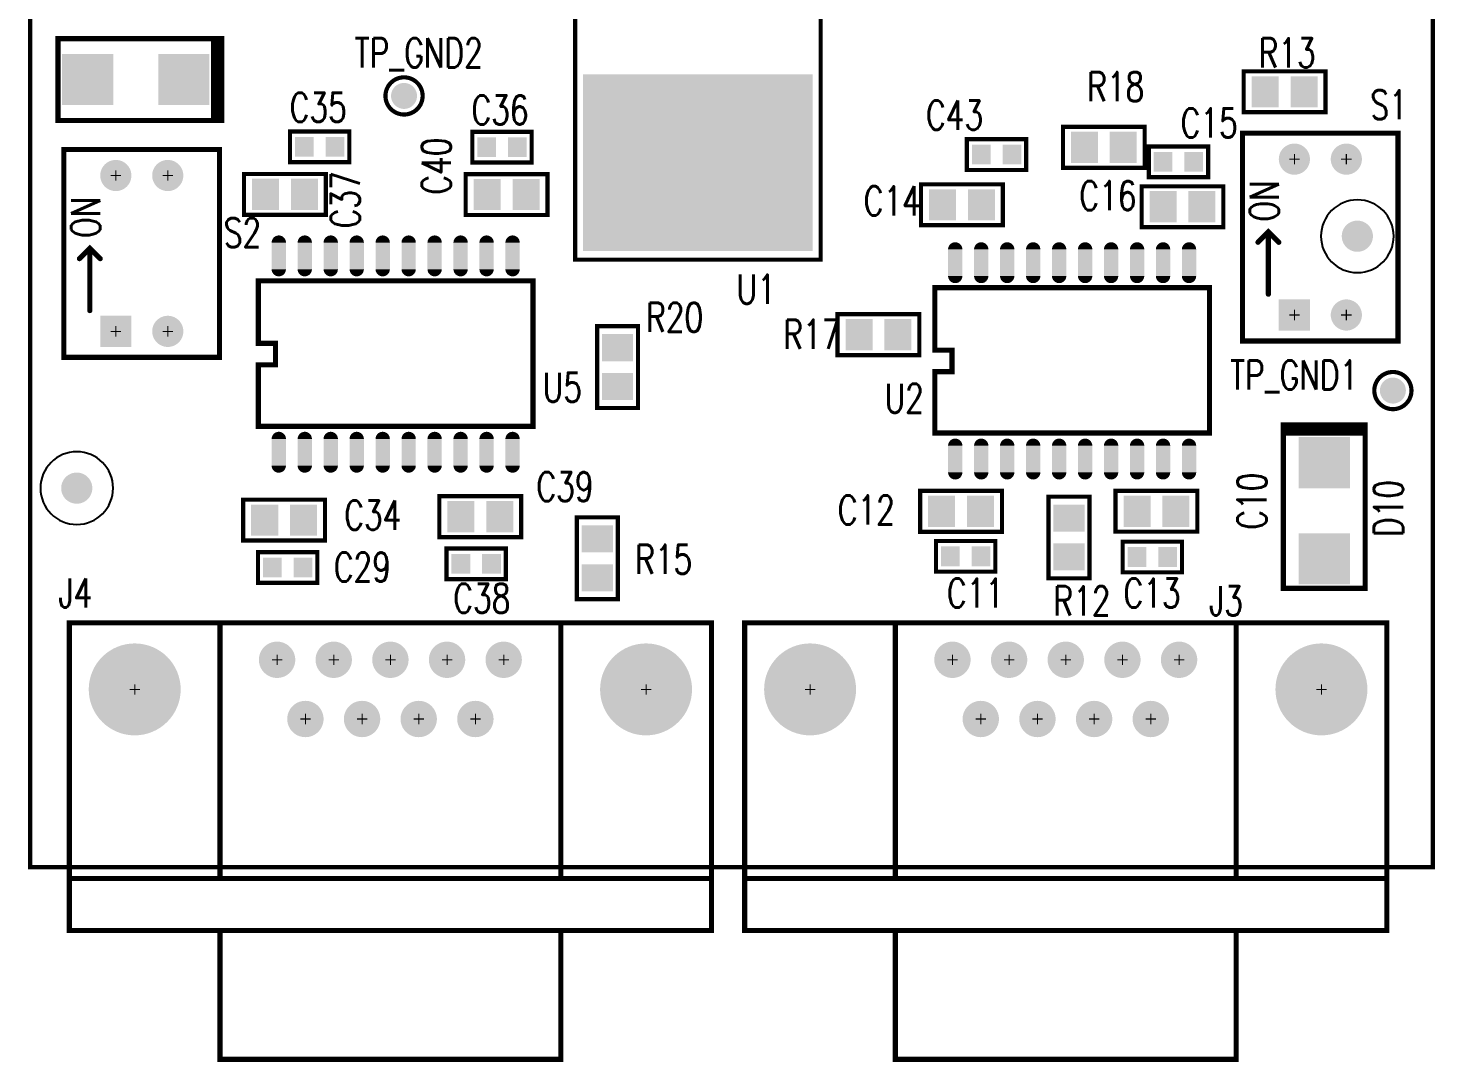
# Model space of a CAD drawing. Extents: x -0.1 to 68.7, y -9.5 to 79.4.
# Drawn here: x -0.1 to 68.7, y -9.5 to 41 of the extents above; entities that cross this region are included whole.
import ezdxf

# ---------------------------------------------------------------- set-up
doc = ezdxf.new("R2010")
doc.units = 0
doc.linetypes.add('KEEPOUT_00011110$0', pattern=[2, 1, 1])
for name, color, linetype in [('BOARD_OUTLINE_00', 254, 'CONTINUOUS'), ('DRIL_NPLTE_THRU_01', 3, 'CONTINUOUS'), ('DRIL_PLTE_THRU_01', 3, 'CONTINUOUS'), ('DRIL_SYMBOL', 254, 'CONTINUOUS'), ('KEEPOUT_-1', 254, 'CONTINUOUS'), ('PADS_INNER', 106, 'CONTINUOUS'), ('PADS_TOP', 106, 'CONTINUOUS'), ('PART_NAME_26', 5, 'CONTINUOUS'), ('PART_TOP_2DLINE_26', 1, 'CONTINUOUS'), ('PART_TOP_TEXT_26', 1, 'CONTINUOUS')]:
    doc.layers.add(name, color=color, linetype=linetype)
doc.styles.add('W0$2032', font='simplex', dxfattribs={"width": 0.75})

# ---------------------------------------------------------------- blocks, each defined once
blk = doc.blocks.new('SMOOTH_0$2032')
at = {"const_width": 0.1016}
blk.add_lwpolyline([(-0.0508, 0, 1), (0.0508, 0, 1)], format="xyb", close=True, dxfattribs=at)
blk = doc.blocks.new('BOARD_1')
at = {"layer": 'BOARD_OUTLINE_00', "const_width": 0.203}
blk.add_lwpolyline([(0, 0.008), (0, 66.044), (2.535, 68.579), (66.033, 68.579), (68.575, 66.037), (68.575, 0.008)], close=True, dxfattribs=at)
at = {"layer": 'BOARD_OUTLINE_00'}
for p in [(2.535, 68.579), (66.033, 68.579), (0, 66.044), (68.575, 66.037), (0, 0.008), (68.575, 0.008)]:
    blk.add_blockref('SMOOTH_0$2032', p, dxfattribs=at)
blk = doc.blocks.new('PART_BODY_TOP_2')
at = {"layer": 'PART_TOP_2DLINE_26', "const_width": 0.203}
for points in [[(-3.46, 15.35), (8.54, 15.35), (8.54, -2.15), (-3.46, -2.15)], [(0.04, -2.4), (-1.21, -3.15), (1.29, -3.15)]]:
    blk.add_lwpolyline(points, close=True, dxfattribs=at)
at = {"layer": 'PART_TOP_2DLINE_26'}
for p in [(-3.46, 15.35), (8.54, 15.35), (-3.46, -2.15), (8.54, -2.15), (0.04, -2.4), (-1.21, -3.15), (1.29, -3.15)]:
    blk.add_blockref('SMOOTH_0$2032', p, dxfattribs=at)
blk = doc.blocks.new('DRIL_HOLE_0')
blk.add_lwpolyline([(0, 0, 1), (0, 0, 1)], format="xyb", close=True)
blk = doc.blocks.new('PAD_0')
blk.add_lwpolyline([(0, 0, 1), (0, 0, 1)], format="xyb", close=True)
blk = doc.blocks.new('PAD_1')
at = {"const_width": 1.27}
blk.add_lwpolyline([(-1.7018, 0), (1.7018, 0)], dxfattribs=at)
blk = doc.blocks.new('STK_TOP_4')
at = {"layer": 'DRIL_PLTE_THRU_01'}
blk.add_blockref('DRIL_HOLE_0', (0, 0), dxfattribs=at)
at = {"layer": 'PADS_INNER'}
blk.add_blockref('PAD_0', (0, 0), dxfattribs=at)
at = {"layer": 'PADS_TOP', "rotation": 90}
blk.add_blockref('PAD_1', (0, 0), dxfattribs=at)
blk = doc.blocks.new('PAD_2')
at = {"const_width": 8.636}
blk.add_lwpolyline([(-5.6134, 0), (5.6134, 0)], dxfattribs=at)
blk = doc.blocks.new('STK_TOP_5')
at = {"layer": 'DRIL_PLTE_THRU_01'}
blk.add_blockref('DRIL_HOLE_0', (0, 0), dxfattribs=at)
at = {"layer": 'PADS_INNER'}
blk.add_blockref('PAD_0', (0, 0), dxfattribs=at)
at = {"layer": 'PADS_TOP'}
blk.add_blockref('PAD_2', (0, 0), dxfattribs=at)
blk = doc.blocks.new('SYM_TOP_3')
for name, p in [('PART_BODY_TOP_2', (0, 0)), ('STK_TOP_5', (2.54, 10.6)), ('STK_TOP_4', (0, 0)), ('STK_TOP_4', (2.54, 0)), ('STK_TOP_4', (5.08, 0))]:
    blk.add_blockref(name, p)
blk = doc.blocks.new('PART_TOP_0')
blk.add_blockref('SYM_TOP_3', (0, 0))
at = {"layer": 'PART_NAME_26', "style": 'W0$2032', "width": 0.75}
blk.add_text('U1', height=1.4224, rotation=180, dxfattribs=at).set_placement((0.653, 17.503))
blk = doc.blocks.new('SMOOTH_0$254')
at = {"const_width": 0.127}
blk.add_lwpolyline([(-0.0635, 0, 1), (0.0635, 0, 1)], format="xyb", close=True, dxfattribs=at)
blk = doc.blocks.new('PART_BODY_TOP_3')
at = {"layer": 'PART_TOP_2DLINE_26', "const_width": 0.254}
blk.add_lwpolyline([(-1, 1.27), (-1, 4.275), (-0.161, 4.275), (-0.161, 5.325), (-1, 5.325), (-1, 8.382), (12.43, 8.382), (12.43, 1.27)], close=True, dxfattribs=at)
at = {"layer": 'PART_TOP_2DLINE_26'}
for p in [(-1, 8.382), (12.43, 8.382), (-1, 5.325), (-0.161, 5.325), (-1, 4.275), (-0.161, 4.275), (-1, 1.27), (12.43, 1.27)]:
    blk.add_blockref('SMOOTH_0$254', p, dxfattribs=at)
blk = doc.blocks.new('PAD_3')
at = {"const_width": 0.35}
blk.add_lwpolyline([(-0.65, -0.175), (0.65, -0.175, 1), (0.65, 0.175), (-0.65, 0.175, 1)], format="xyb", close=True, dxfattribs=at)
blk = doc.blocks.new('STK_TOP_10')
at = {"layer": 'DRIL_NPLTE_THRU_01'}
blk.add_blockref('DRIL_HOLE_0', (0, 0), dxfattribs=at)
at = {"layer": 'PADS_INNER'}
blk.add_blockref('PAD_0', (0, 0), dxfattribs=at)
at = {"layer": 'PADS_TOP', "rotation": 90}
blk.add_blockref('PAD_3', (0, 0), dxfattribs=at)
blk = doc.blocks.new('SYM_TOP_4')
for name, p in [('STK_TOP_10', (0, 9.6)), ('STK_TOP_10', (1.27, 9.6)), ('STK_TOP_10', (2.54, 9.6)), ('STK_TOP_10', (3.81, 9.6)), ('STK_TOP_10', (5.08, 9.6)), ('STK_TOP_10', (6.35, 9.6)), ('STK_TOP_10', (7.62, 9.6)), ('STK_TOP_10', (8.89, 9.6)), ('STK_TOP_10', (10.16, 9.6)), ('STK_TOP_10', (11.43, 9.6)), ('PART_BODY_TOP_3', (0, 0)), ('STK_TOP_10', (0, 0)), ('STK_TOP_10', (1.27, 0)), ('STK_TOP_10', (2.54, 0)), ('STK_TOP_10', (3.81, 0)), ('STK_TOP_10', (5.08, 0)), ('STK_TOP_10', (6.35, 0)), ('STK_TOP_10', (7.62, 0)), ('STK_TOP_10', (8.89, 0)), ('STK_TOP_10', (10.16, 0)), ('STK_TOP_10', (11.43, 0))]:
    blk.add_blockref(name, p)
blk = doc.blocks.new('PART_TOP_1')
blk.add_blockref('SYM_TOP_4', (0, 0))
at = {"layer": 'PART_NAME_26', "style": 'W0$2032', "width": 0.75}
blk.add_text('U2', height=1.4224, dxfattribs=at).set_placement((-3.4544, 2.2606))
blk = doc.blocks.new('PART_BODY_TOP_6')
at = {"layer": 'PART_TOP_2DLINE_26', "const_width": 0.254}
blk.add_lwpolyline([(-10.157206, -13.2334), (-10.157206, 1.8034), (21.237194, 1.8034), (21.237194, -13.2334)], close=True, dxfattribs=at)
for points in [[(-2.791206, -10.6934), (-2.791206, 1.8034)], [(13.871194, -10.6934), (13.871194, 1.8034)], [(-10.157206, -10.6934), (21.237194, -10.6934)], [(-2.791206, -13.2334), (-2.791206, -19.5326), (13.871194, -19.5326), (13.871194, -13.2334)]]:
    blk.add_lwpolyline(points, dxfattribs=at)
at = {"layer": 'PART_TOP_2DLINE_26'}
for p in [(-10.157206, 1.8034), (-2.791206, 1.8034), (13.871194, 1.8034), (21.237194, 1.8034), (-10.157206, -10.6934), (-2.791206, -10.6934), (13.871194, -10.6934), (21.237194, -10.6934), (-10.157206, -13.2334), (-2.791206, -13.2334), (13.871194, -13.2334), (21.237194, -13.2334), (-2.791206, -19.5326), (13.871194, -19.5326)]:
    blk.add_blockref('SMOOTH_0$254', p, dxfattribs=at)
blk = doc.blocks.new('DRIL_SYMBOL_1$1176')
at = {"layer": 'DRIL_SYMBOL', "const_width": 0.0508}
for points in [[(-0.254, 0), (0.254, 0)], [(0, -0.254), (0, 0.254)]]:
    blk.add_lwpolyline(points, dxfattribs=at)
blk = doc.blocks.new('DRIL_HOLE_1$1176')
at = {"const_width": 0.5588}
blk.add_lwpolyline([(-0.2794, 0, 1), (0.2794, 0, 1)], format="xyb", close=True, dxfattribs=at)
blk.add_blockref('DRIL_SYMBOL_1$1176', (0, 0))
blk = doc.blocks.new('PAD_5')
at = {"const_width": 0.889}
blk.add_lwpolyline([(0, -0.4445, 1), (0, 0.4445, 1)], format="xyb", close=True, dxfattribs=at)
blk = doc.blocks.new('STK_TOP_14')
at = {"layer": 'DRIL_PLTE_THRU_01'}
blk.add_blockref('DRIL_HOLE_1$1176', (0, 0), dxfattribs=at)
at = {"layer": 'PADS_INNER'}
blk.add_blockref('PAD_5', (0, 0), dxfattribs=at)
at = {"layer": 'PADS_TOP'}
blk.add_blockref('PAD_5', (0, 0), dxfattribs=at)
blk = doc.blocks.new('DRIL_SYMBOL_3$2512')
at = {"layer": 'DRIL_SYMBOL', "const_width": 0.0508}
for points in [[(-0.254, 0), (0.254, 0)], [(0, -0.254), (0, 0.254)]]:
    blk.add_lwpolyline(points, dxfattribs=at)
blk = doc.blocks.new('DRIL_HOLE_3$2512')
at = {"const_width": 1.6256}
blk.add_lwpolyline([(-0.8128, 0, 1), (0.8128, 0, 1)], format="xyb", close=True, dxfattribs=at)
blk.add_blockref('DRIL_SYMBOL_3$2512', (0, 0))
blk = doc.blocks.new('PAD_6')
at = {"const_width": 2.2479}
blk.add_lwpolyline([(0, -1.12395, 1), (0, 1.12395, 1)], format="xyb", close=True, dxfattribs=at)
blk = doc.blocks.new('STK_TOP_15')
at = {"layer": 'DRIL_PLTE_THRU_01'}
blk.add_blockref('DRIL_HOLE_3$2512', (0, 0), dxfattribs=at)
at = {"layer": 'PADS_INNER'}
blk.add_blockref('PAD_6', (0, 0), dxfattribs=at)
at = {"layer": 'PADS_TOP'}
blk.add_blockref('PAD_6', (0, 0), dxfattribs=at)
blk = doc.blocks.new('SYM_TOP_7')
for name, p in [('PART_BODY_TOP_6', (0, 0)), ('STK_TOP_15', (-6.960108, -1.4478)), ('STK_TOP_14', (0, 0)), ('STK_TOP_14', (2.76987, 0)), ('STK_TOP_14', (5.539994, 0)), ('STK_TOP_14', (8.310118, 0)), ('STK_TOP_14', (11.079988, 0)), ('STK_TOP_15', (18.040096, -1.4478)), ('STK_TOP_14', (1.385062, -2.8956)), ('STK_TOP_14', (4.154932, -2.8956)), ('STK_TOP_14', (6.925056, -2.8956)), ('STK_TOP_14', (9.694926, -2.8956))]:
    blk.add_blockref(name, p)
blk = doc.blocks.new('PART_TOP_4')
blk.add_blockref('SYM_TOP_7', (0, 0))
at = {"layer": 'PART_NAME_26', "style": 'W0$2032', "width": 0.75}
blk.add_text('J3', height=1.4224, dxfattribs=at).set_placement((12.558, 2.169))
blk = doc.blocks.new('PART_BODY_TOP_7')
at = {"layer": 'PART_TOP_2DLINE_26', "const_width": 0.203}
blk.add_lwpolyline([(-1.45, -0.75), (1.45, -0.75), (1.45, 0.75), (-1.45, 0.75), (-1.45, -0.75)], dxfattribs=at)
at = {"layer": 'PART_TOP_2DLINE_26'}
for p in [(-1.45, 0.75), (1.45, 0.75), (-1.45, -0.75), (-1.45, -0.75), (1.45, -0.75)]:
    blk.add_blockref('SMOOTH_0$2032', p, dxfattribs=at)
blk = doc.blocks.new('PAD_8')
at = {"const_width": 0.9144}
blk.add_lwpolyline([(-0.4826, 0), (0.4826, 0)], dxfattribs=at)
blk = doc.blocks.new('STK_TOP_18')
at = {"layer": 'DRIL_NPLTE_THRU_01'}
blk.add_blockref('DRIL_HOLE_0', (0, 0), dxfattribs=at)
at = {"layer": 'PADS_INNER'}
blk.add_blockref('PAD_0', (0, 0), dxfattribs=at)
at = {"layer": 'PADS_TOP', "rotation": 90}
blk.add_blockref('PAD_8', (0, 0), dxfattribs=at)
blk = doc.blocks.new('STK_TOP_17')
at = {"layer": 'DRIL_NPLTE_THRU_01'}
blk.add_blockref('DRIL_HOLE_0', (0, 0), dxfattribs=at)
at = {"layer": 'PADS_INNER'}
blk.add_blockref('PAD_0', (0, 0), dxfattribs=at)
at = {"layer": 'PADS_TOP', "rotation": 90}
blk.add_blockref('PAD_8', (0, 0), dxfattribs=at)
blk = doc.blocks.new('SYM_TOP_8')
for name, p in [('PART_BODY_TOP_7', (0, 0)), ('STK_TOP_18', (-0.75, 0)), ('STK_TOP_17', (0.75, 0))]:
    blk.add_blockref(name, p)
blk = doc.blocks.new('PART_TOP_6')
blk.add_blockref('SYM_TOP_8', (0, 0))
at = {"layer": 'PART_NAME_26', "style": 'W0$2032', "width": 0.75}
blk.add_text('C11', height=1.4224, rotation=180, dxfattribs=at).set_placement((0.919, 2.507))
blk = doc.blocks.new('PART_TOP_9')
blk.add_blockref('SYM_TOP_4', (0, 0))
at = {"layer": 'PART_NAME_26', "style": 'W0$2032', "width": 0.75}
blk.add_text('U5', height=1.4224, dxfattribs=at).set_placement((12.90574, 2.46126))
blk = doc.blocks.new('PART_TOP_10')
blk.add_blockref('SYM_TOP_8', (0, 0))
at = {"layer": 'PART_NAME_26', "style": 'W0$2032', "width": 0.75}
blk.add_text('C13', height=1.4224, dxfattribs=at).set_placement((-1.40462, -2.4765))
blk = doc.blocks.new('PART_TOP_11')
blk.add_blockref('SYM_TOP_8', (0, 0))
at = {"layer": 'PART_NAME_26', "style": 'W0$2032', "width": 0.75}
blk.add_text('C43', height=1.4224, dxfattribs=at).set_placement((-3.4417, 1.21666))
blk = doc.blocks.new('PART_TOP_12')
blk.add_blockref('SYM_TOP_8', (0, 0))
at = {"layer": 'PART_NAME_26', "style": 'W0$2032', "width": 0.75}
blk.add_text('C15', height=1.4224, dxfattribs=at).set_placement((0.11176, 1.19126))
blk = doc.blocks.new('PART_TOP_21')
blk.add_blockref('SYM_TOP_8', (0, 0))
at = {"layer": 'PART_NAME_26', "style": 'W0$2032', "width": 0.75}
blk.add_text('C29', height=1.4224, rotation=180, dxfattribs=at).set_placement((-2.263, 0.693))
blk = doc.blocks.new('PART_TOP_22')
blk.add_blockref('SYM_TOP_8', (0, 0))
at = {"layer": 'PART_NAME_26', "style": 'W0$2032', "width": 0.75}
blk.add_text('C38', height=1.4224, dxfattribs=at).set_placement((-1.11252, -2.39776))
blk = doc.blocks.new('PART_TOP_23')
blk.add_blockref('SYM_TOP_8', (0, 0))
at = {"layer": 'PART_NAME_26', "style": 'W0$2032', "width": 0.75}
blk.add_text('C35', height=1.4224, dxfattribs=at).set_placement((-1.4605, 1.22174))
blk = doc.blocks.new('PART_TOP_24')
blk.add_blockref('SYM_TOP_8', (0, 0))
at = {"layer": 'PART_NAME_26', "style": 'W0$2032', "width": 0.75}
blk.add_text('C36', height=1.4224, dxfattribs=at).set_placement((-1.4859, 1.10744))
blk = doc.blocks.new('PART_TOP_29')
blk.add_blockref('SYM_TOP_7', (0, 0))
at = {"layer": 'PART_NAME_26', "style": 'W0$2032', "width": 0.75}
blk.add_text('J4', height=1.4224, dxfattribs=at).set_placement((-10.683, 2.55))
blk = doc.blocks.new('PART_BODY_TOP_4')
at = {"layer": 'PART_TOP_2DLINE_26', "const_width": 0.2032}
blk.add_lwpolyline([(-0.908738, 0, 1), (0.908738, 0, 1)], format="xyb", close=True, dxfattribs=at)
blk = doc.blocks.new('PAD_4')
at = {"const_width": 0.635}
blk.add_lwpolyline([(0, -0.3175, 1), (0, 0.3175, 1)], format="xyb", close=True, dxfattribs=at)
blk = doc.blocks.new('STK_TOP_11')
at = {"layer": 'DRIL_NPLTE_THRU_01'}
blk.add_blockref('DRIL_HOLE_0', (0, 0), dxfattribs=at)
at = {"layer": 'PADS_INNER'}
blk.add_blockref('PAD_0', (0, 0), dxfattribs=at)
at = {"layer": 'PADS_TOP'}
blk.add_blockref('PAD_4', (0, 0), dxfattribs=at)
blk = doc.blocks.new('SYM_TOP_5')
for name in ['PART_BODY_TOP_4', 'STK_TOP_11']:
    blk.add_blockref(name, (0, 0))
blk = doc.blocks.new('PART_TOP_31')
blk.add_blockref('SYM_TOP_5', (0, 0))
at = {"layer": 'PART_NAME_26', "style": 'W0$2032', "width": 0.75}
blk.add_text('TP_GND1', height=1.4224, dxfattribs=at).set_placement((-7.96036, 0.05588))
blk = doc.blocks.new('PART_TOP_32')
blk.add_blockref('SYM_TOP_5', (0, 0))
at = {"layer": 'PART_NAME_26', "style": 'W0$2032', "width": 0.75}
blk.add_text('TP_GND2', height=1.4224, dxfattribs=at).set_placement((-2.413, 1.397))
blk = doc.blocks.new('PART_BODY_TOP_10')
at = {"layer": 'PART_TOP_2DLINE_26', "const_width": 0.254}
blk.add_lwpolyline([(-1.27, 2.54), (8.89, 2.54), (8.89, -5.07), (-1.27, -5.07)], close=True, dxfattribs=at)
for points in [[(1.016, 1.27), (4.064, 1.27)], [(3.556, 1.778), (4.064, 1.27), (3.556, 0.762)]]:
    blk.add_lwpolyline(points, dxfattribs=at)
at = {"layer": 'PART_TOP_2DLINE_26'}
for p in [(-1.27, 2.54), (8.89, 2.54), (1.016, 1.27), (3.556, 1.778), (4.064, 1.27), (4.064, 1.27), (3.556, 0.762), (-1.27, -5.07), (8.89, -5.07)]:
    blk.add_blockref('SMOOTH_0$254', p, dxfattribs=at)
at = {"layer": 'PART_TOP_TEXT_26', "style": 'W0$2032', "width": 0.75}
blk.add_text('ON', height=1.4224, dxfattribs=at).set_placement((4.572, 0.762))
blk = doc.blocks.new('DRIL_SYMBOL_0$9144')
at = {"layer": 'DRIL_SYMBOL', "const_width": 0.0508}
for points in [[(-0.254, 0), (0.254, 0)], [(0, -0.254), (0, 0.254)]]:
    blk.add_lwpolyline(points, dxfattribs=at)
blk = doc.blocks.new('DRIL_HOLE_0$9144')
at = {"const_width": 0.4572}
blk.add_lwpolyline([(-0.2286, 0, 1), (0.2286, 0, 1)], format="xyb", close=True, dxfattribs=at)
blk.add_blockref('DRIL_SYMBOL_0$9144', (0, 0))
blk = doc.blocks.new('PAD_12')
at = {"const_width": 1.524}
blk.add_lwpolyline([(-0.762, 0), (0.762, 0)], dxfattribs=at)
blk = doc.blocks.new('STK_TOP_27')
at = {"layer": 'DRIL_PLTE_THRU_01'}
blk.add_blockref('DRIL_HOLE_0$9144', (0, 0), dxfattribs=at)
at = {"layer": 'PADS_INNER'}
blk.add_blockref('PAD_12', (0, 0), dxfattribs=at)
at = {"layer": 'PADS_TOP'}
blk.add_blockref('PAD_12', (0, 0), dxfattribs=at)
blk = doc.blocks.new('PAD_13')
at = {"const_width": 0.762}
blk.add_lwpolyline([(0, -0.381, 1), (0, 0.381, 1)], format="xyb", close=True, dxfattribs=at)
blk = doc.blocks.new('STK_TOP_26')
at = {"layer": 'DRIL_PLTE_THRU_01'}
blk.add_blockref('DRIL_HOLE_0$9144', (0, 0), dxfattribs=at)
at = {"layer": 'PADS_INNER'}
blk.add_blockref('PAD_13', (0, 0), dxfattribs=at)
at = {"layer": 'PADS_TOP'}
blk.add_blockref('PAD_13', (0, 0), dxfattribs=at)
blk = doc.blocks.new('SYM_TOP_11')
for name, p in [('PART_BODY_TOP_10', (0, 0)), ('STK_TOP_27', (0, 0)), ('STK_TOP_26', (7.62, 0)), ('STK_TOP_26', (0, -2.54)), ('STK_TOP_26', (7.62, -2.54))]:
    blk.add_blockref(name, p)
blk = doc.blocks.new('PART_TOP_33')
blk.add_blockref('SYM_TOP_11', (0, 0))
at = {"layer": 'PART_NAME_26', "style": 'W0$2032', "width": 0.75}
blk.add_text('S1', height=1.4224, rotation=270, dxfattribs=at).set_placement((9.568, -3.713))
blk = doc.blocks.new('PART_TOP_34')
blk.add_blockref('SYM_TOP_11', (0, 0))
at = {"layer": 'PART_NAME_26', "style": 'W0$2032', "width": 0.75}
blk.add_text('S2', height=1.4224, rotation=270, dxfattribs=at).set_placement((4.11988, -5.27812))
blk = doc.blocks.new('PART_BODY_TOP_8')
at = {"layer": 'PART_TOP_2DLINE_26', "const_width": 0.203}
blk.add_lwpolyline([(-2, -1), (2, -1), (2, 1), (-2, 1), (-2, -1)], dxfattribs=at)
at = {"layer": 'PART_TOP_2DLINE_26'}
for p in [(-2, 1), (2, 1), (-2, -1), (-2, -1), (2, -1)]:
    blk.add_blockref('SMOOTH_0$2032', p, dxfattribs=at)
blk = doc.blocks.new('PAD_7')
at = {"const_width": 1.321}
blk.add_lwpolyline([(-0.762, 0), (0.762, 0)], dxfattribs=at)
blk = doc.blocks.new('STK_TOP_13')
at = {"layer": 'DRIL_PLTE_THRU_01'}
blk.add_blockref('DRIL_HOLE_0', (0, 0), dxfattribs=at)
at = {"layer": 'PADS_INNER'}
blk.add_blockref('PAD_0', (0, 0), dxfattribs=at)
at = {"layer": 'PADS_TOP', "rotation": 90}
blk.add_blockref('PAD_7', (0, 0), dxfattribs=at)
blk = doc.blocks.new('SYM_TOP_9')
for name, p in [('STK_TOP_13', (-0.95, 0)), ('STK_TOP_13', (0.95, 0)), ('PART_BODY_TOP_8', (0, 0))]:
    blk.add_blockref(name, p)
blk = doc.blocks.new('PART_TOP_37')
blk.add_blockref('SYM_TOP_9', (0, 0))
at = {"layer": 'PART_NAME_26', "style": 'W0$2032', "width": 0.75}
blk.add_text('C10', height=1.4224, rotation=90, dxfattribs=at).set_placement((5.37718, -0.9017))
blk = doc.blocks.new('PART_TOP_38')
blk.add_blockref('SYM_TOP_9', (0, 0))
at = {"layer": 'PART_NAME_26', "style": 'W0$2032', "width": 0.75}
blk.add_text('C12', height=1.4224, rotation=180, dxfattribs=at).set_placement((6.02488, 0.64516))
blk = doc.blocks.new('PART_TOP_39')
blk.add_blockref('SYM_TOP_9', (0, 0))
at = {"layer": 'PART_NAME_26', "style": 'W0$2032', "width": 0.75}
blk.add_text('C14', height=1.4224, rotation=180, dxfattribs=at).set_placement((4.79806, 0.5207))
blk = doc.blocks.new('PART_TOP_40')
blk.add_blockref('SYM_TOP_9', (0, 0))
at = {"layer": 'PART_NAME_26', "style": 'W0$2032', "width": 0.75}
blk.add_text('C16', height=1.4224, dxfattribs=at).set_placement((-5.03936, -0.17018))
blk = doc.blocks.new('PART_TOP_49')
blk.add_blockref('SYM_TOP_9', (0, 0))
at = {"layer": 'PART_NAME_26', "style": 'W0$2032', "width": 0.75}
blk.add_text('C34', height=1.4224, rotation=180, dxfattribs=at).set_placement((-2.944, 0.47))
blk = doc.blocks.new('PART_TOP_50')
blk.add_blockref('SYM_TOP_9', (0, 0))
at = {"layer": 'PART_NAME_26', "style": 'W0$2032', "width": 0.75}
blk.add_text('C37', height=1.4224, rotation=270, dxfattribs=at).set_placement((-3.665, 1.664))
blk = doc.blocks.new('PART_TOP_51')
blk.add_blockref('SYM_TOP_9', (0, 0))
at = {"layer": 'PART_NAME_26', "style": 'W0$2032', "width": 0.75}
blk.add_text('C39', height=1.4224, dxfattribs=at).set_placement((2.75082, 0.75946))
blk = doc.blocks.new('PART_TOP_52')
blk.add_blockref('SYM_TOP_9', (0, 0))
at = {"layer": 'PART_NAME_26', "style": 'W0$2032', "width": 0.75}
blk.add_text('C40', height=1.4224, rotation=90, dxfattribs=at).set_placement((-2.7305, -0.00254))
blk = doc.blocks.new('PART_BODY_TOP_5')
at = {"layer": 'PART_TOP_2DLINE_26', "const_width": 0.203}
blk.add_lwpolyline([(-2, -1), (2, -1), (2, 1), (-2, 1), (-2, -1)], dxfattribs=at)
at = {"layer": 'PART_TOP_2DLINE_26'}
for p in [(-2, 1), (2, 1), (-2, -1), (-2, -1), (2, -1)]:
    blk.add_blockref('SMOOTH_0$2032', p, dxfattribs=at)
blk = doc.blocks.new('SYM_TOP_6')
for name, p in [('STK_TOP_13', (-0.95, 0)), ('STK_TOP_13', (0.95, 0)), ('PART_BODY_TOP_5', (0, 0))]:
    blk.add_blockref(name, p)
blk = doc.blocks.new('PART_TOP_61')
blk.add_blockref('SYM_TOP_6', (0, 0))
at = {"layer": 'PART_NAME_26', "style": 'W0$2032', "width": 0.75}
blk.add_text('R12', height=1.4224, rotation=90, dxfattribs=at).set_placement((3.81, -0.762))
blk = doc.blocks.new('PART_TOP_62')
blk.add_blockref('SYM_TOP_6', (0, 0))
at = {"layer": 'PART_NAME_26', "style": 'W0$2032', "width": 0.75}
blk.add_text('R13', height=1.4224, dxfattribs=at).set_placement((-1.27, 1.1938))
blk = doc.blocks.new('PART_TOP_64')
blk.add_blockref('SYM_TOP_6', (0, 0))
at = {"layer": 'PART_NAME_26', "style": 'W0$2032', "width": 0.75}
blk.add_text('R15', height=1.4224, rotation=270, dxfattribs=at).set_placement((-0.762, -1.854))
blk = doc.blocks.new('PART_TOP_66')
blk.add_blockref('SYM_TOP_6', (0, 0))
at = {"layer": 'PART_NAME_26', "style": 'W0$2032', "width": 0.75}
blk.add_text('R17', height=1.4224, rotation=180, dxfattribs=at).set_placement((4.65328, 0.69596))
blk = doc.blocks.new('PART_TOP_67')
blk.add_blockref('SYM_TOP_6', (0, 0))
at = {"layer": 'PART_NAME_26', "style": 'W0$2032', "width": 0.75}
blk.add_text('R18', height=1.4224, dxfattribs=at).set_placement((-0.8128, 2.2606))
blk = doc.blocks.new('PART_TOP_70')
blk.add_blockref('SYM_TOP_6', (0, 0))
at = {"layer": 'PART_NAME_26', "style": 'W0$2032', "width": 0.75}
blk.add_text('R20', height=1.4224, rotation=90, dxfattribs=at).set_placement((-1.727, 1.397))
blk = doc.blocks.new('PART_BODY_TOP_1720')
at = {"layer": 'KEEPOUT_-1', "linetype": 'KEEPOUT_00011110$0'}
blk.add_lwpolyline([(-1.778, 0, 1), (1.778, 0, 1)], format="xyb", close=True, dxfattribs=at)
blk = doc.blocks.new('STK_TOP_374')
at = {"layer": 'DRIL_PLTE_THRU_01'}
blk.add_blockref('DRIL_HOLE_0', (0, 0), dxfattribs=at)
at = {"layer": 'PADS_INNER'}
blk.add_blockref('PAD_0', (0, 0), dxfattribs=at)
at = {"layer": 'PADS_TOP'}
blk.add_blockref('PAD_13', (0, 0), dxfattribs=at)
blk = doc.blocks.new('SYM_TOP_20')
for name in ['PART_BODY_TOP_1720', 'STK_TOP_374']:
    blk.add_blockref(name, (0, 0))
blk = doc.blocks.new('PART_TOP_98')
blk.add_blockref('SYM_TOP_20', (0, 0))
blk = doc.blocks.new('PART_TOP_100')
blk.add_blockref('SYM_TOP_20', (0, 0))
blk = doc.blocks.new('PART_BODY_TOP_1721')
at = {"layer": 'PART_TOP_2DLINE_26', "const_width": 0.254}
for points in [[(-4.2, 2), (3.8, 2), (3.8, -2), (-4.2, -2)], [(-3.8, 2), (-4, 2), (-4, -2), (-3.8, -2)]]:
    blk.add_lwpolyline(points, close=True, dxfattribs=at)
at = {"layer": 'PART_TOP_2DLINE_26'}
for p in [(-4.2, 2), (-4, 2), (-3.8, 2), (3.8, 2), (-4.2, -2), (-4, -2), (-3.8, -2), (3.8, -2)]:
    blk.add_blockref('SMOOTH_0$254', p, dxfattribs=at)
blk = doc.blocks.new('PAD_23')
at = {"const_width": 2.5}
blk.add_lwpolyline([(-1.25, 0), (1.25, 0)], dxfattribs=at)
blk = doc.blocks.new('STK_TOP_371')
at = {"layer": 'DRIL_NPLTE_THRU_01'}
blk.add_blockref('DRIL_HOLE_0', (0, 0), dxfattribs=at)
at = {"layer": 'PADS_INNER'}
blk.add_blockref('PAD_0', (0, 0), dxfattribs=at)
at = {"layer": 'PADS_TOP'}
blk.add_blockref('PAD_23', (0, 0), dxfattribs=at)
blk = doc.blocks.new('SYM_TOP_21')
for name, p in [('PART_BODY_TOP_1721', (0, 0)), ('STK_TOP_371', (-2.35, 0)), ('STK_TOP_371', (2.35, 0))]:
    blk.add_blockref(name, p)
blk = doc.blocks.new('PART_TOP_101')
blk.add_blockref('SYM_TOP_21', (0, 0))
at = {"layer": 'PART_NAME_26', "style": 'W0$2032', "width": 0.75}
blk.add_text('D10', height=1.4224, rotation=180, dxfattribs=at).set_placement((1.29, 3.85))
blk = doc.blocks.new('PART_TOP_102')
blk.add_blockref('SYM_TOP_21', (0, 0))
at = {"layer": 'PART_NAME_26', "style": 'W0$2032', "width": 0.75}
blk.add_text('D11', height=1.4224, rotation=180, dxfattribs=at).set_placement((3.26, -3.7))

msp = doc.modelspace()

# ---------------------------------------------------------------- block references
for name, p in [('BOARD_1', (0.010529, 0.005672)), ('PART_TOP_32', (18.288, 37.719)), ('PART_TOP_62', (61.341, 37.9222)), ('PART_TOP_67', (52.5018, 35.2044)), ('PART_TOP_23', (14.1605, 35.22726)), ('PART_TOP_24', (23.0759, 35.21456)), ('PART_TOP_11', (47.2567, 34.85134)), ('PART_TOP_12', (56.14924, 34.49574)), ('PART_TOP_52', (23.3045, 32.89554)), ('PART_TOP_40', (56.34736, 32.30118)), ('PART_TOP_100', (64.897, 30.861)), ('PART_TOP_9', (12.16406, 20.29714)), ('PART_TOP_1', (45.2374, 19.9644)), ('PART_TOP_31', (66.63436, 23.31212)), ('PART_TOP_98', (2.286, 18.542)), ('PART_TOP_51', (22.01418, 17.14754)), ('PART_TOP_37', (55.07482, 17.4117)), ('PART_TOP_10', (54.87162, 15.1765)), ('PART_TOP_22', (21.81352, 14.84376)), ('PART_TOP_29', (12.08, 10.15)), ('PART_TOP_4', (45.1, 10.15))]:
    msp.add_blockref(name, p)
for name, p, rotation in [('PART_TOP_0', (35.19678, 45.06214), 180), ('PART_TOP_102', (5.17, 38.52), 180), ('PART_TOP_33', (61.81852, 27.00782), 90), ('PART_TOP_34', (4.19608, 26.20772), 90), ('PART_TOP_50', (12.46378, 32.9057), 180), ('PART_TOP_39', (45.56506, 32.3977), 180), ('PART_TOP_70', (28.7274, 24.4602), 270), ('PART_TOP_66', (41.48328, 26.04516), 180), ('PART_TOP_101', (63.28, 17.44), 270), ('PART_TOP_38', (45.52188, 17.40916), 180), ('PART_TOP_49', (12.42314, 16.9799), 180), ('PART_TOP_61', (50.8, 16.129), 270), ('PART_TOP_64', (27.7368, 15.113), 90), ('PART_TOP_6', (45.75048, 15.20698), 180), ('PART_TOP_21', (12.59586, 14.66342), 180)]:
    msp.add_blockref(name, p, dxfattribs=dict(rotation=rotation))

doc.saveas('drawing.dxf')
